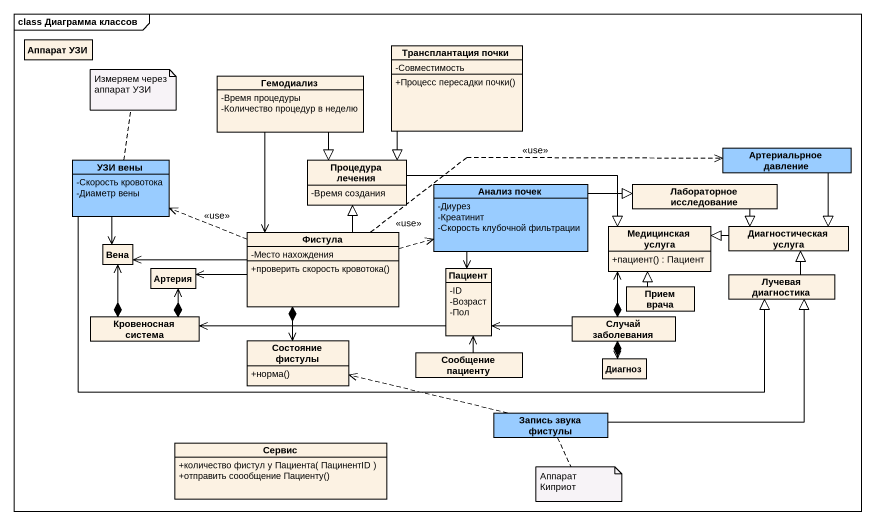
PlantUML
@startuml
mainframe class Диаграмма классов
hide circle
hide empty members
skinparam classAttributeIconSize 0
class "Аппарат УЗИ" as Аппарат_УЗИ
class "Трансплантация почки" as Трансплантация_почки {
  -Совместимость
  +Процесс пересадки почки()
}
class Гемодиализ {
  -Время процедуры
  -Количество процедур в неделю
}
class "УЗИ вены" as УЗИ_вены #99CCFF {
  -Скорость кровотока
  -Диаметр вены
}
class "Процедура лечения" as Процедура_лечения {
  -Время создания
}
class "Артериальрное давление" as Артериальрное_давление #99CCFF
class "Анализ почек" as Анализ_почек #99CCFF {
  -Диурез
  -Креатинит
  -Скорость клубочной фильтрации
}
class "Лабораторное исследование" as Лабораторное_исследование
class Вена
class Фистула {
  -Место нахождения
  +проверить скорость кровотока()
}
class "Медицинская услуга" as Медицинская_услуга {
  +пациент() : Пациент
}
class "Диагностическая услуга" as Диагностическая_услуга
class Артерия
class Пациент {
  -ID
  -Возраст
  -Пол
}
class "Прием врача" as Прием_врача
class "Лучевая диагностика" as Лучевая_диагностика
class "Кровеносная система" as Кровеносная_система
class "Случай заболевания" as Случай_заболевания
class "Состояние фистулы" as Состояние_фистулы {
  +норма()
}
class "Сообщение пациенту" as Сообщение_пациенту
class Диагноз
class "Запись звука фистулы" as Запись_звука_фистулы #99CCFF
class Сервис {
  +количество фистул у Пациента( ПацинентID )
  +отправить соообщение Пациенту()
}
Трансплантация_почки --|> Процедура_лечения
Гемодиализ --|> Процедура_лечения
Гемодиализ --> Фистула
УЗИ_вены --> Вена
УЗИ_вены -right-|> Лучевая_диагностика
Процедура_лечения -right-|> Медицинская_услуга
Артериальрное_давление --|> Диагностическая_услуга
Анализ_почек -right-|> Лабораторное_исследование
Анализ_почек --> Пациент
Лабораторное_исследование -right-|> Диагностическая_услуга
Фистула .left.> УЗИ_вены : <<use>>
Фистула -up-|> Процедура_лечения
Фистула .right.> Артериальрное_давление : <<use>>
Фистула .right.> Анализ_почек : <<use>>
Фистула -left-> Вена
Фистула -left-> Артерия
Фистула *--> Состояние_фистулы
Диагностическая_услуга -left-|> Медицинская_услуга
Пациент -left-> Кровеносная_система
Прием_врача -up-|> Медицинская_услуга
Лучевая_диагностика -up-|> Диагностическая_услуга
Кровеносная_система *-up-> Вена
Кровеносная_система *-up-> Артерия
Случай_заболевания *-up-> Медицинская_услуга
Случай_заболевания -left-> Пациент
Случай_заболевания *--> Диагноз
Сообщение_пациенту -up-> Пациент
Запись_звука_фистулы -right-|> Лучевая_диагностика
Запись_звука_фистулы .left.> Состояние_фистулы
note top of УЗИ_вены : Измеряем через аппарат УЗИ
note bottom of Запись_звука_фистулы : Аппарат Киприот
@enduml
